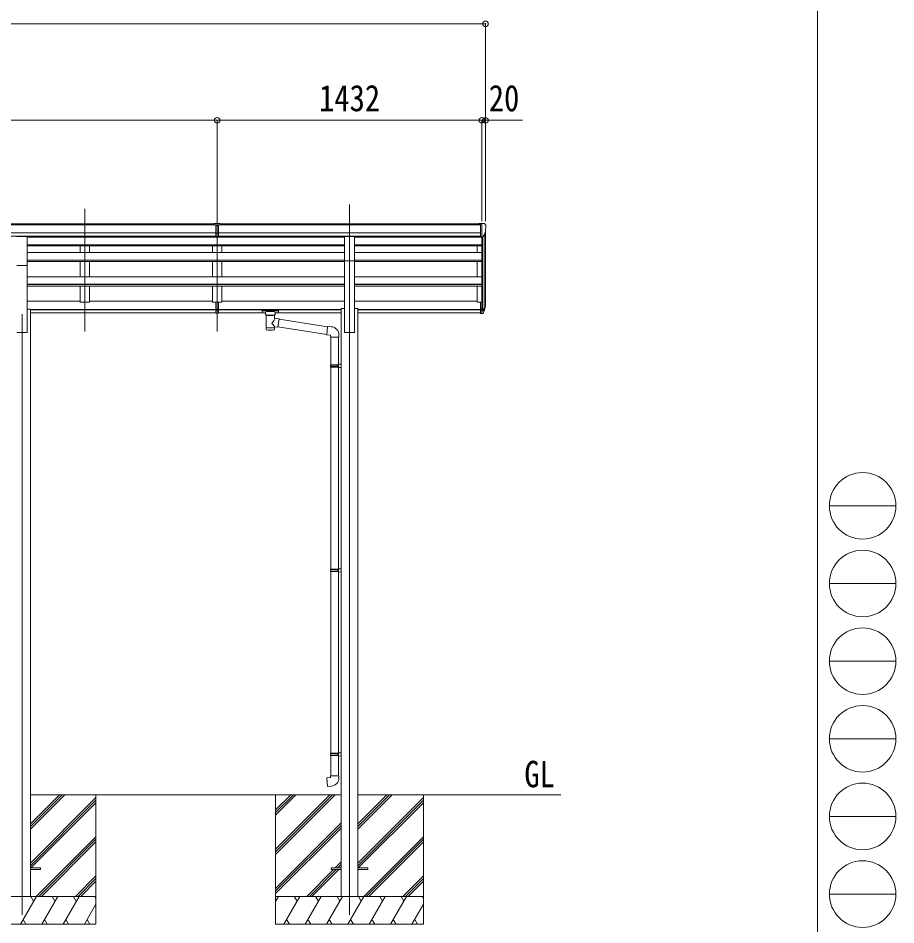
# Model space of a CAD drawing. Units: millimetres at full size, sheet at 1:30. Extents: x -8385 to 8479, y -5853 to 5787.
# Drawn here: x 3729 to 8479, y -3349 to 1556 of the extents above; entities that cross this region are included whole.
import ezdxf
from ezdxf.enums import TextEntityAlignment as Align

# ---------------------------------------------------------------- set-up
doc = ezdxf.new("R2010")
doc.units = ezdxf.units.MM
doc.header["$LTSCALE"] = 30
doc.header["$PDMODE"] = 32
doc.header["$PDSIZE"] = 30
for name, color, linetype, lineweight in [('0-0_0', 7, 'Continuous', 9), ('0-1_本体', 4, 'Continuous', 9), ('0-2_部品', 7, 'Continuous', 9), ('0-8_PARTS2', 2, 'Continuous', 9), ('0-A_寸法', 6, 'Continuous', 9), ('F-0_240', 7, 'Continuous', 9)]:
    doc.layers.add(name, color=color, linetype=linetype, lineweight=lineweight)
doc.styles.add('ＭＳ ゴシック', font='')
doc.styles.get('ＭＳ ゴシック').set_extended_font_data('MS Gothic')

msp = doc.modelspace()

# ---------------------------------------------------------------- linework, layer by layer
at = {"layer": '0-0_0'}
for p, q in [((3795.33, -2831.1), (3980.96, -2645.47)), ((3795.33, -2816.96), (3966.82, -2645.47)), ((3795.33, -2802.82), (3952.68, -2645.47)), ((3795.33, -2645.47), (5476.93, -2645.47)), ((4150.13, -2645.47), (4150.13, -3345.47)), ((5122.13, -2645.49), (5122.13, -3345.49)), ((5122.13, -2939.67), (5416.31, -2645.49)), ((5122.13, -2953.81), (5430.45, -2645.49)), ((5122.13, -2967.95), (5444.59, -2645.49)), ((5122.13, -2755.82), (5232.46, -2645.49)), ((5122.13, -2741.68), (5218.32, -2645.49)), ((5122.13, -2727.54), (5204.18, -2645.49)), ((6665.61, -2645.49), (5567.33, -2645.49)), ((5567.33, -2831.12), (5752.96, -2645.49)), ((5567.33, -2816.98), (5738.82, -2645.49)), ((5567.33, -2802.84), (5724.68, -2645.49)), ((5922.13, -2645.49), (5922.13, -3345.49)), ((3795.33, -3014.95), (4150.13, -2660.15)), ((3795.33, -3029.09), (4150.13, -2674.29)), ((3797.59, -3040.97), (4150.13, -2688.44)), ((5567.33, -3014.97), (5922.13, -2660.17)), ((5567.33, -3029.11), (5922.13, -2674.31)), ((5569.59, -3040.99), (5922.13, -2688.46)), ((5122.13, -3151.8), (5476.93, -2797)), ((5122.13, -3165.94), (5476.93, -2811.14)), ((5122.13, -3180.09), (5476.93, -2825.29)), ((3826.94, -3195.47), (4150.13, -2872.28)), ((3841.08, -3195.47), (4150.13, -2886.43)), ((5598.94, -3195.49), (5922.13, -2872.3)), ((5613.08, -3195.49), (5922.13, -2886.44)), ((3855.23, -3195.47), (4150.13, -2900.57)), ((5627.22, -3195.49), (5922.13, -2900.59)), ((5445.07, -3040.99), (5476.93, -3009.13)), ((5459.21, -3040.99), (5476.93, -3023.28)), ((5473.36, -3040.99), (5476.93, -3037.42)), ((4039.07, -3195.47), (4150.13, -3084.41)), ((5290.57, -3195.49), (5436.07, -3049.99)), ((5304.71, -3195.49), (5450.21, -3049.99)), ((5318.86, -3195.49), (5464.36, -3049.99)), ((5811.07, -3195.49), (5922.13, -3084.43)), ((4053.22, -3195.47), (4150.13, -3098.56)), ((4067.36, -3195.47), (4150.13, -3112.7)), ((5825.21, -3195.49), (5922.13, -3098.58)), ((5839.36, -3195.49), (5922.13, -3112.72)), ((4150.13, -3195.47), (3350.13, -3195.47)), ((3741.29, -3345.47), (3827.89, -3195.47)), ((3812.89, -3221.45), (3797.89, -3195.47)), ((3856.76, -3345.47), (3943.36, -3195.47)), ((3928.36, -3221.45), (3913.36, -3195.47)), ((3972.23, -3345.47), (4058.83, -3195.47)), ((4028.83, -3195.47), (4043.83, -3221.45)), ((4144.3, -3195.47), (4150.13, -3205.57)), ((5922.13, -3195.49), (5122.13, -3195.49)), ((5122.13, -3222.99), (5138.01, -3195.49)), ((5166.88, -3345.49), (5253.48, -3195.49)), ((5238.48, -3221.47), (5223.48, -3195.49)), ((5282.35, -3345.49), (5368.95, -3195.49)), ((5353.95, -3221.47), (5338.95, -3195.49)), ((5397.82, -3345.49), (5484.42, -3195.49)), ((5469.42, -3221.47), (5454.42, -3195.49)), ((5513.29, -3345.49), (5599.89, -3195.49)), ((5584.89, -3221.47), (5569.89, -3195.49)), ((5628.76, -3345.49), (5715.36, -3195.49)), ((5700.36, -3221.47), (5685.36, -3195.49)), ((5744.23, -3345.49), (5830.83, -3195.49)), ((5800.83, -3195.49), (5815.83, -3221.47)), ((5916.3, -3195.49), (5922.13, -3205.59)), ((4087.7, -3345.47), (4150.13, -3237.33)), ((5859.7, -3345.49), (5922.13, -3237.35)), ((3756.29, -3319.49), (3771.29, -3345.47)), ((3871.76, -3319.49), (3886.76, -3345.47)), ((3987.23, -3319.49), (4002.23, -3345.47)), ((4102.7, -3319.49), (4117.7, -3345.47)), ((5181.88, -3319.51), (5196.87, -3345.49)), ((5297.35, -3319.51), (5312.35, -3345.49)), ((5412.82, -3319.51), (5427.82, -3345.49)), ((5528.29, -3319.51), (5543.29, -3345.49)), ((5643.76, -3319.51), (5658.76, -3345.49)), ((5759.23, -3319.51), (5774.23, -3345.49)), ((5874.7, -3319.51), (5889.7, -3345.49)), ((3350.13, -3345.47), (4150.13, -3345.47)), ((5122.13, -3345.49), (5922.13, -3345.49))]:
    msp.add_line(p, q, dxfattribs=at)
at = {"layer": '0-1_本体'}
for p, q in [((-199.37, 443.08), (4789.63, 443.08)), ((4822.63, 443.08), (6231.63, 443.08)), ((-199.37, 437.73), (4789.63, 437.73)), ((-199.37, 394.2), (4799.63, 394.2)), ((4812.63, 394.2), (6231.63, 394.2)), ((4822.63, 437.73), (6231.63, 437.73)), ((6258.13, 17.35), (6258.13, 406.33)), ((-199.37, 376.53), (4799.63, 376.53)), ((3777.63, 374.16), (4799.63, 374.16)), ((3777.63, 371.15), (4806.13, 371.15)), ((4065.13, 374.16), (4065.13, 371.15)), ((4115.13, 374.16), (4115.13, 371.15)), ((4781.13, 374.16), (4781.13, 371.15)), ((4806.13, 371.15), (5494.63, 371.15)), ((4806.13, 323.83), (4806.13, 371.15)), ((4812.63, 376.53), (6231.63, 376.53)), ((4812.63, 374.16), (5494.63, 374.16)), ((4831.13, 374.16), (4831.13, 371.15)), ((5549.63, 374.16), (6231.63, 374.16)), ((5549.63, 371.15), (6238.13, 371.15)), ((6238.13, 371.7), (6238.13, 21.2)), ((6244.13, 372.17), (6244.13, -23.23)), ((6253.85, 387.53), (6253.85, -5.23)), ((4806.13, 329), (3777.63, 329)), ((4806.13, 327.61), (3777.63, 327.61)), ((4806.13, 323.83), (3777.63, 323.83)), ((4065.13, 323.83), (4065.13, 287.76)), ((4115.13, 323.83), (4115.13, 287.76)), ((4781.13, 323.83), (4781.13, 287.76)), ((4806.13, 329), (5494.63, 329)), ((4806.13, 327.61), (5494.63, 327.61)), ((4806.13, 323.83), (5494.63, 323.83)), ((4831.13, 323.83), (4831.13, 287.76)), ((5549.63, 329), (6238.13, 329)), ((5549.63, 327.61), (6238.13, 327.61)), ((5549.63, 323.83), (6238.13, 323.83)), ((6213.13, 287.76), (6213.13, 323.92)), ((4806.13, 287.76), (3777.63, 287.76)), ((4806.13, 247.02), (3777.63, 247.02)), ((4806.13, 245.54), (3777.63, 245.54)), ((4806.13, 287.76), (5494.63, 287.76)), ((4806.13, 238.75), (4806.13, 287.76)), ((4806.13, 247.02), (5494.63, 247.02)), ((4806.13, 245.54), (5494.63, 245.54)), ((5549.63, 287.76), (6238.13, 287.76)), ((5549.63, 247.02), (6238.13, 247.02)), ((5549.63, 245.54), (6238.13, 245.54)), ((3777.63, -145.49), (3777.63, 242.74)), ((4806.13, 238.75), (3777.63, 238.75)), ((4065.13, 238.75), (4065.13, 155.39)), ((4115.13, 238.75), (4115.13, 155.39)), ((4781.13, 238.75), (4781.13, 155.39)), ((4806.13, 238.75), (5494.63, 238.75)), ((4831.13, 238.75), (4831.13, 155.39)), ((5494.63, -145.49), (5494.63, 242.74)), ((5549.63, -145.49), (5549.63, 242.74)), ((5549.63, 238.75), (6238.13, 238.75)), ((6213.13, 155.39), (6213.13, 238.73)), ((3777.63, 155.39), (4806.13, 155.39)), ((4806.13, 155.39), (5494.63, 155.39)), ((4806.13, 155.39), (4806.13, 105.04)), ((5549.63, 155.39), (6238.13, 155.39)), ((4806.13, 116.18), (3777.63, 116.18)), ((4806.13, 114.71), (3777.63, 114.71)), ((4806.13, 105.04), (3777.63, 105.04)), ((4065.13, 105.22), (4065.13, 18.98)), ((4115.13, 105.22), (4115.13, 18.98)), ((4781.13, 105.22), (4781.13, 18.98)), ((4806.13, 116.18), (5494.63, 116.18)), ((4806.13, 114.71), (5494.63, 114.71)), ((4806.13, 105.04), (5494.63, 105.04)), ((4831.13, 105.22), (4831.13, 18.98)), ((5549.63, 116.18), (6238.13, 116.18)), ((5549.63, 114.71), (6238.13, 114.71)), ((5549.63, 105.04), (6238.13, 105.04)), ((6213.13, 18.98), (6213.13, 105.04)), ((3777.63, 23.8), (4065.13, 23.8)), ((4115.13, 19), (4065.13, 19)), ((4115.13, 23.8), (4781.13, 23.8)), ((4831.13, 19), (4781.13, 19)), ((4831.13, 23.8), (5494.63, 23.8)), ((5549.63, 23.8), (6213.13, 23.8)), ((6213.13, 19), (6231.63, 19)), ((3777.63, -19.11), (3795.33, -19.11)), ((3795.33, -19.11), (3795.33, -3195.49)), ((3795.33, -20.51), (4799.63, -20.51)), ((3795.33, -21.89), (4799.63, -21.89)), ((3795.33, -39.07), (4799.63, -39.07)), ((4812.63, -20.51), (5476.93, -20.51)), ((4812.63, -21.89), (5476.93, -21.89)), ((4812.63, -39.07), (5066.63, -39.07)), ((5120.63, -39.07), (5476.93, -39.07)), ((5476.93, -15.49), (5494.63, -15.49)), ((5476.93, -15.49), (5476.93, -3195.49)), ((5549.63, -15.49), (5567.33, -15.49)), ((5567.33, -15.49), (5567.33, -3195.49)), ((5567.33, -20.51), (6231.63, -20.51)), ((5567.33, -21.89), (6231.63, -21.89)), ((5567.33, -39.07), (6231.63, -39.07)), ((3722.63, -145.49), (3777.63, -145.49)), ((5494.63, -145.49), (5549.63, -145.49))]:
    msp.add_line(p, q, dxfattribs=at)
at = {"layer": '0-2_部品'}
for p, q in [((4789.63, 436.65), (4789.63, 444.49)), ((6231.63, 444.68), (6221.63, 444.59)), ((6221.63, 443.08), (6221.63, 444.59)), ((6231.63, 372.7), (6231.63, 444.68)), ((6250.13, 444.68), (6231.63, 444.68)), ((6238.13, 371.7), (6238.13, 444.68)), ((6250.13, 444.68), (6252.46, 444.54)), ((6253.22, 444.11), (6257.29, 438.31)), ((4789.63, 436.65), (4799.63, 436.65)), ((4806.13, 435.83), (4799.63, 436.23)), ((4799.63, 434.65), (4812.63, 434.65)), ((4799.63, 393.13), (4806.13, 392.96)), ((4812.63, 436.17), (4806.13, 435.85)), ((4806.13, 392.96), (4812.63, 393.13)), ((4812.63, 373.02), (4812.63, 438.3)), ((6260.13, 435.31), (6260.13, 434.68)), ((3722.63, 375.26), (3777.63, 375.26)), ((3777.63, 218.31), (3777.63, 375.26)), ((4799.63, 374.08), (4806.13, 373.69)), ((4806.13, 373.69), (4812.63, 374.08)), ((5494.63, 374.81), (5549.63, 374.81)), ((5494.63, 242.74), (5494.63, 374.81)), ((5549.63, 242.74), (5549.63, 374.81)), ((6231.63, 372.7), (6238.13, 372.7)), ((6238.13, 371.7), (6243.34, 372.02)), ((6245.76, 373.51), (6255.03, 389.58)), ((3722.63, 218.31), (3777.63, 218.31)), ((5494.63, 242.74), (5549.63, 242.74)), ((4799.63, -18.51), (4799.63, 18.98)), ((4806.13, 23.78), (4806.13, 23.78)), ((4812.63, -18.51), (4812.63, 18.98)), ((6231.63, 19.8), (6231.63, -41.26)), ((6231.63, 19.8), (6238.13, 19.8)), ((6238.13, 19.8), (6238.13, -42.08)), ((4799.63, -18.51), (4812.63, -18.51)), ((4799.63, -40.75), (4799.63, -18.51)), ((4799.63, -23.91), (4812.63, -23.91)), ((4799.63, -39.69), (4806.13, -40.08)), ((4806.13, -40.08), (4812.63, -39.69)), ((4812.63, -40.75), (4812.63, -18.51)), ((5050.13, -26.97), (5050.13, -37.73)), ((5050.13, -27.16), (5050.13, -28.7)), ((5052.13, -26.31), (5135.13, -26.31)), ((5052.13, -28.48), (5135.13, -28.48)), ((5052.13, -38.39), (5066.63, -38.39)), ((5066.63, -45.2), (5066.63, -34.93)), ((5120.63, -45.2), (5120.63, -34.93)), ((5120.63, -38.39), (5135.13, -38.39)), ((5137.13, -26.97), (5137.13, -37.73)), ((6231.63, -18.51), (6238.13, -18.51)), ((6231.63, -23.91), (6238.13, -23.91)), ((6231.63, -41.26), (6238.13, -41.26)), ((6238.13, -24.91), (6243.27, -24.91)), ((6238.13, -26.91), (6242.98, -26.91)), ((6238.13, -42.08), (6242.98, -42.08)), ((6244.56, -24.16), (6254.32, -5.74)), ((6255.74, -6.24), (6245.57, -25.41)), ((6253.15, -23.09), (6245.57, -40.58)), ((5070.73, -49.7), (5070.71, -129.99)), ((5116.53, -67.28), (5116.53, -49.69)), ((5141.75, -71.18), (5116.53, -67.27)), ((5141.75, -71.18), (5134.73, -116.44)), ((5402.84, -113.75), (5141.44, -73.2)), ((5116.55, -129.99), (5116.53, -113.37)), ((5116.53, -113.62), (5134.73, -116.44)), ((5399.17, -155.68), (5135, -114.7)), ((5423.85, -113.57), (5403.02, -111.74)), ((5418.93, -169.31), (5464.93, -169.31)), ((5420.93, -169.31), (5420.93, -319.55)), ((5462.93, -169.31), (5462.93, -316.99)), ((5464.93, -169.31), (5464.93, -158.39)), ((5418.93, -321.55), (5419.93, -319.55)), ((5418.93, -321.55), (5462.93, -321.55)), ((5418.93, -321.55), (5418.93, -329.55)), ((5418.93, -329.55), (5462.93, -329.55)), ((5418.93, -329.55), (5419.93, -331.55)), ((5419.93, -319.55), (5462.93, -319.55)), ((5419.93, -331.55), (5462.93, -331.55)), ((5420.93, -331.55), (5420.93, -1425.74)), ((5458.45, -321.55), (5458.02, -319.55)), ((5460.93, -317.05), (5476.93, -316.58)), ((5460.93, -319.05), (5460.93, -317.05)), ((5460.93, -319.05), (5462.93, -319.05)), ((5460.93, -334.05), (5460.93, -332.05)), ((5460.93, -334.05), (5476.93, -334.52)), ((5462.93, -334.11), (5462.93, -1423.18)), ((5476.93, -316.58), (5476.93, -334.52)), ((5418.93, -1427.74), (5419.93, -1425.74)), ((5418.93, -1427.74), (5462.93, -1427.74)), ((5418.93, -1427.74), (5418.93, -1435.74)), ((5418.93, -1435.74), (5462.93, -1435.74)), ((5418.93, -1435.74), (5419.93, -1437.74)), ((5419.93, -1425.74), (5462.93, -1425.74)), ((5419.93, -1437.74), (5462.93, -1437.74)), ((5420.93, -1437.74), (5420.93, -2420.9)), ((5458.45, -1427.74), (5458.02, -1425.74)), ((5460.93, -1423.24), (5476.93, -1422.77)), ((5460.93, -1425.24), (5460.93, -1423.24)), ((5460.93, -1425.24), (5462.93, -1425.24)), ((5460.93, -1440.24), (5460.93, -1438.24)), ((5460.93, -1440.24), (5476.93, -1440.71)), ((5462.93, -1440.3), (5462.93, -2418.34)), ((5476.93, -1422.77), (5476.93, -1440.71)), ((5418.93, -2422.9), (5419.93, -2420.9)), ((5418.93, -2422.9), (5462.93, -2422.9)), ((5418.93, -2422.9), (5418.93, -2430.9)), ((5418.93, -2430.9), (5462.93, -2430.9)), ((5418.93, -2430.9), (5419.93, -2432.9)), ((5419.93, -2420.9), (5462.93, -2420.9)), ((5419.93, -2432.9), (5462.93, -2432.9)), ((5420.93, -2432.9), (5420.93, -2542.9)), ((5458.45, -2422.9), (5458.02, -2420.9)), ((5460.93, -2418.4), (5476.93, -2417.93)), ((5460.93, -2420.4), (5460.93, -2418.4)), ((5460.93, -2420.4), (5462.93, -2420.4)), ((5460.93, -2435.4), (5460.93, -2433.4)), ((5460.93, -2435.4), (5476.93, -2435.87)), ((5462.93, -2435.46), (5462.93, -2542.9)), ((5476.93, -2417.93), (5476.93, -2435.87)), ((5418.93, -2542.9), (5464.93, -2542.9)), ((5418.93, -2552.9), (5418.93, -2542.9)), ((5464.93, -2542.9), (5464.93, -2553.81))]:
    msp.add_line(p, q, dxfattribs=at)
at = {"layer": '0-2_部品', "color": 4}
for p, q in [((3849.93, -3040.97), (3795.13, -3040.97)), ((5422.13, -3040.99), (5422.13, -3049.99)), ((5476.93, -3040.99), (5422.13, -3040.99)), ((5476.93, -3049.99), (5422.13, -3049.99)), ((5622.13, -3040.99), (5567.33, -3040.99)), ((5622.13, -3049.99), (5567.33, -3049.99)), ((5622.13, -3040.99), (5622.13, -3049.99))]:
    msp.add_line(p, q, dxfattribs=at)
at = {"layer": '0-2_部品'}
for points in [[(4789.63, 444.49), (4807.63, 444.65), (4822.63, 444.52)], [(4812.63, 436.69), (4822.63, 436.78), (4822.63, 444.52)], [(4812.63, 373.02), (4806.13, 372.62), (4799.63, 373.02), (4799.63, 438.36)], [(4812.63, 392.02), (4809.37, 391.94), (4806.13, 391.86), (4802.89, 391.94), (4799.63, 392.02)], [(4812.63, -40.75), (4806.13, -41.15), (4799.63, -40.75)], [(5050.13, -26.97), (5050.17, -26.78), (5050.25, -26.64), (5050.35, -26.55), (5050.45, -26.48), (5050.57, -26.44), (5050.87, -26.38), (5051.36, -26.33), (5051.9, -26.31), (5052.13, -26.31)], [(5050.13, -37.73), (5050.17, -37.93), (5050.25, -38.06), (5050.35, -38.16), (5050.45, -38.22), (5050.57, -38.26), (5050.87, -38.32), (5051.36, -38.37), (5051.9, -38.39), (5052.13, -38.39)], [(5066.67, -45.15), (5066.65, -45.5), (5066.89, -46.46), (5067.41, -47.34), (5068.22, -48.18), (5069.33, -48.98), (5070.73, -49.7)], [(5116.53, -49.69), (5116.76, -49.6), (5118.12, -48.86), (5119.23, -48.02), (5119.99, -47.15), (5120.45, -46.25), (5120.62, -45.36)], [(5135.13, -26.31), (5135.48, -26.31), (5136.01, -26.34), (5136.46, -26.39), (5136.77, -26.47), (5136.94, -26.56), (5137.06, -26.7), (5137.12, -26.88), (5137.13, -26.97)], [(5135.13, -38.39), (5135.48, -38.39), (5136.01, -38.36), (5136.46, -38.31), (5136.77, -38.24), (5136.94, -38.14), (5137.06, -38), (5137.12, -37.82), (5137.13, -37.73)], [(5403.02, -111.74), (5399.01, -157.57), (5418.93, -159.31), (5418.93, -169.31)], [(5458.45, -321.55), (5458.45, -329.55), (5458.02, -331.55)], [(5460.93, -332.05), (5462.93, -332.05), (5462.93, -319.05)], [(5458.45, -1427.74), (5458.45, -1435.74), (5458.02, -1437.74)], [(5460.93, -1438.24), (5462.93, -1438.24), (5462.93, -1425.24)], [(5458.45, -2422.9), (5458.45, -2430.9), (5458.02, -2432.9)], [(5460.93, -2433.4), (5462.93, -2433.4), (5462.93, -2420.4)], [(5423.85, -2598.64), (5403.02, -2600.46), (5399.01, -2554.64), (5418.93, -2552.9)]]:
    msp.add_lwpolyline(points, dxfattribs=at)
at = {"layer": '0-2_部品', "color": 4}
msp.add_lwpolyline([(3849.93, -3040.97), (3849.93, -3049.97), (3795.13, -3049.97)], dxfattribs=at)
at = {"layer": '0-2_部品'}
for centre, radius, start, end in [((6252.4, 443.54), 1, 35, 86.5), ((6058.13, 434.68), 202, 347.09739, 0), ((6257.13, 435.31), 3, 0, 87), ((6243.16, 375.01), 3, 273.5, 330), ((6124.91, 12.99), 133.22, 344.28698, 356.72013), ((6170.18, 20.21), 88.05, 342.78929, 2.77608), ((6169.47, 15.93), 89.07, 345.58812, 5.50424), ((6242.98, -23.91), 3, 270, 330), ((6242.98, -39.08), 3, 270, 330), ((6243.27, -23.41), 1.5, 270, 330), ((5419.93, -158.39), 45, 0, 85), ((5419.93, -2553.81), 45, 275, 0)]:
    msp.add_arc(centre, radius, start, end, dxfattribs=at)
for centre, major_axis, ratio, start_param, end_param in [((4830.7, 434.34), (24.57, -1.51), 0.121868, 3.1422238, 3.1491027), ((5052.13, -28.7), (2, 0), 0.109601, 1.5707963, 3.1415927), ((5093.63, -34.93), (27, 0), 0.122176, 6.2831853, 9.424778), ((5104.63, -45.2), (16, 0), 0.361356, 6.2636979, 6.2831853), ((5135.13, -28.7), (2, 0), 0.109601, 0, 1.5707963), ((5093.64, -50.16), (-22.91, 0.42), 0.072511, 0.0008029, 1.5715993), ((5093.64, -51.78), (-22.91, 0.42), 0.072511, 0.0008029, 1.5715993), ((5093.62, -50.16), (22.92, 0.42), 0.07247, 4.71158, 6.2823764), ((5093.62, -51.78), (22.92, 0.42), 0.07247, 4.71158, 6.2823764), ((5093.63, -93.82), (-22.81, -26.62), 0.234429, 1.6855472, 3.1268519), ((5096.19, -91.17), (20.32, -22.25), 0.045535, 0.0389954, 1.3075346), ((5093.63, -129.99), (22.92, 0), 0.101955, 3.1415499, 6.2833984), ((5093.63, -117.55), (22.91, 0), 0.122865, 3.1415927, 6.2831853)]:
    msp.add_ellipse(centre, major_axis=major_axis, ratio=ratio, start_param=start_param, end_param=end_param, dxfattribs=at)
at = {"layer": '0-8_PARTS2'}
for p, q in [((4806.13, -139.29), (4806.13, 547.69)), ((5522.13, -139.29), (5522.13, 547.69)), ((4090.13, -139.27), (4090.13, 523.26)), ((3750.13, -45.47), (3750.13, -3295.47)), ((5522.13, -45.49), (5522.13, -3295.49))]:
    msp.add_line(p, q, dxfattribs=at)
at = {"layer": '0-A_寸法'}
for p, q in [((-225.87, 1524.82), (6258.13, 1524.82)), ((6258.13, 1524.82), (6258.13, 457.26)), ((-205.87, 1002.89), (4806.13, 1002.89)), ((4806.13, 1002.89), (4806.13, 457.26)), ((4806.13, 1002.89), (4806.13, 457.26)), ((4806.13, 1002.89), (6238.13, 1002.89)), ((6238.13, 1002.89), (6238.13, 457.26)), ((6238.13, 1002.89), (6258.13, 1002.89)), ((6258.13, 1002.89), (6258.13, 457.26)), ((6258.13, 1002.89), (6458.13, 1002.89))]:
    msp.add_line(p, q, dxfattribs=at)
for p in [(6258.13, 1524.82), (4806.13, 1002.89), (6238.13, 1002.89), (6258.13, 1002.89)]:
    msp.add_point(p, dxfattribs=at)
at = {"layer": 'F-0_240', "color": 5}
msp.add_line((8054.55, 5787.34), (8054.55, -5852.66), dxfattribs=at)
at = {"layer": 'F-0_240', "color": 4}
for p, q in [((8118.66, -1082.66), (8478.66, -1082.66)), ((8118.66, -1502.66), (8478.66, -1502.66)), ((8118.66, -1922.66), (8478.66, -1922.66)), ((8118.66, -2342.66), (8478.66, -2342.66)), ((8118.66, -2762.66), (8478.66, -2762.66)), ((8118.66, -3182.66), (8478.66, -3182.66))]:
    msp.add_line(p, q, dxfattribs=at)
for centre in [(8298.66, -1082.66), (8298.66, -1502.66), (8298.66, -1922.66), (8298.66, -2342.66), (8298.66, -2762.66), (8298.66, -3182.66)]:
    msp.add_circle(centre, 180, dxfattribs=at)

# ---------------------------------------------------------------- texts
at = {"layer": '0-0_0', "style": 'ＭＳ ゴシック', "width": 0.85}
msp.add_text('GL', height=143, dxfattribs=at).set_placement((6468.22, -2647.91), align=Align.BOTTOM_LEFT)
at = {"layer": '0-A_寸法', "color": 7, "style": 'ＭＳ ゴシック', "width": 0.85}
for s, p in [('1432', (5357.13, 1008.89)), ('20', (6275.63, 1008.89))]:
    msp.add_text(s, height=143, dxfattribs=at).set_placement(p, align=Align.BOTTOM_LEFT)

doc.saveas('drawing.dxf')
